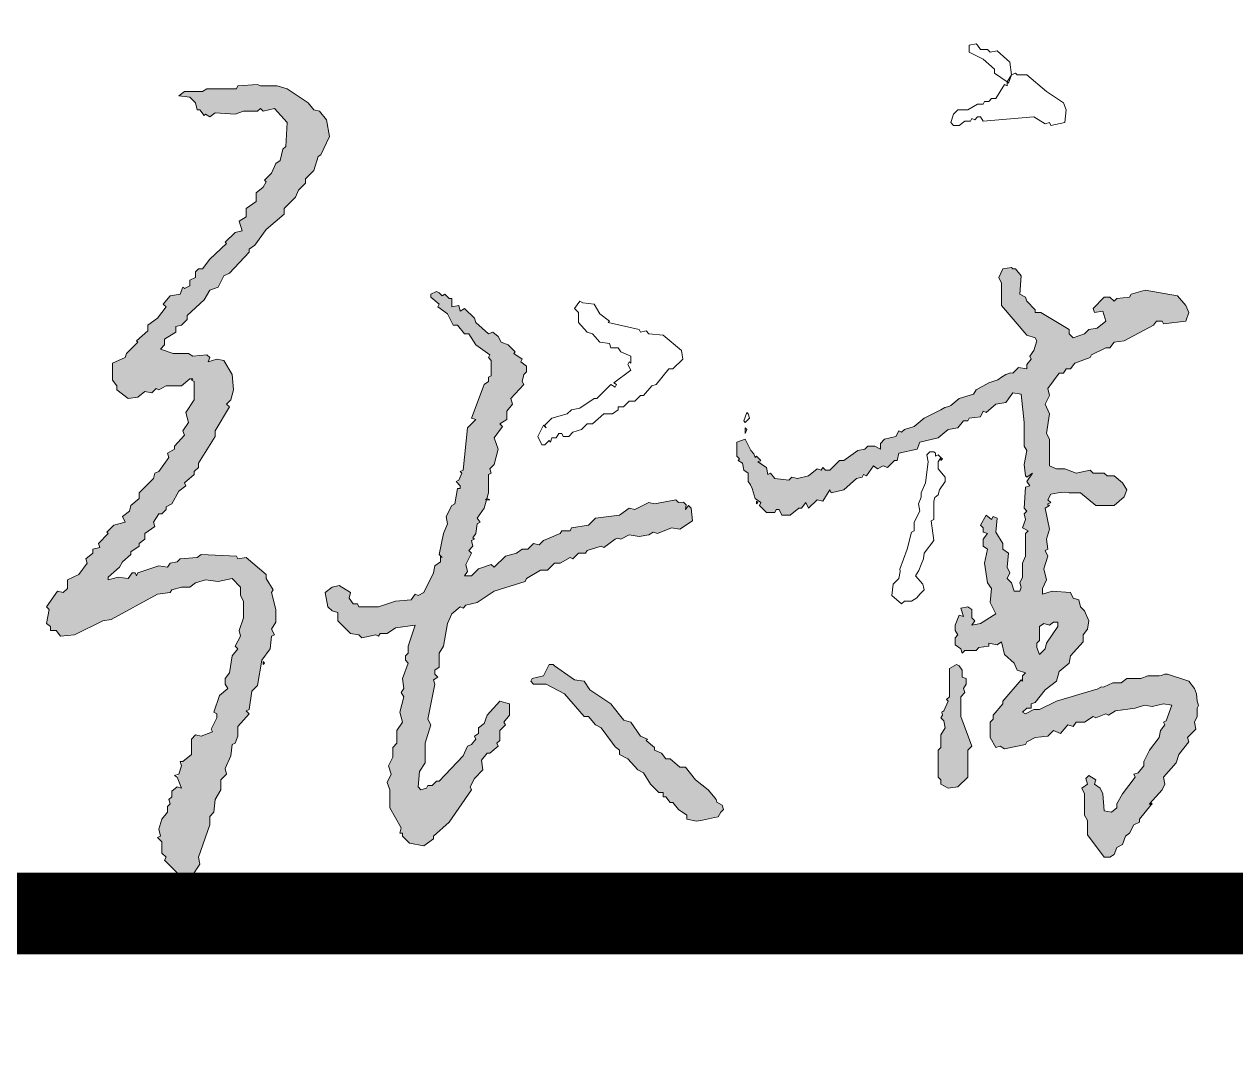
# Model space of a CAD drawing. Extents: x 27938 to 725830, y -209821 to 1628073.
# Drawn here: x 300717 to 301238, y 800714 to 801156 of the extents above; entities that cross this region are included whole.
import ezdxf
from ezdxf.xclip import XClip

# ---------------------------------------------------------------- set-up
doc = ezdxf.new("R2010")
doc.units = 0
doc.header["$LTSCALE"] = 1000
doc.header["$MEASUREMENT"] = 0
doc.header["$XCLIPFRAME"] = 0
doc.linetypes.add('DOTE', pattern=[2.42, 2, -0.2, 0.02, -0.2])
doc.layers.add('DOTE', color=19, linetype='DOTE', lineweight=9)
doc.layers.add('签名', color=7, linetype='Continuous', lineweight=18)
doc.layers.add('图框', color=140, linetype='Continuous')

# ---------------------------------------------------------------- blocks, each defined once
blk = doc.blocks.new('A$C74D73064')
at = {"layer": 'DOTE', "color": 5}
blk.add_line((54880.04, 93136.92), (54880.04, 8148.88), dxfattribs=at)
blk = doc.blocks.new('A$C4D993397')
at = {"layer": '签名'}
h = blk.add_hatch(color=2, dxfattribs=at)
h.dxf.hatch_style = 1
h.paths.add_polyline_path([(40560.49, -25662.57), (40565.93, -25661.96), (40566.54, -25660.75), (40570.77, -25659.54), (40574.4, -25659.54), (40576.82, -25657.73), (40581.05, -25656.52), (40586.5, -25657.12), (40592.54, -25655.91), (40596.17, -25659.54), (40596.17, -25663.17), (40597.38, -25665.59), (40597.38, -25672.85), (40595.57, -25678.29), (40596.17, -25680.71), (40593.75, -25684.95), (40594.96, -25686.15), (40592.54, -25689.18), (40591.33, -25696.44), (40589.52, -25698.86), (40589.52, -25701.27), (40590.73, -25703.09), (40587.1, -25706.11), (40584.68, -25713.37), (40585.89, -25713.98), (40585.89, -25715.79), (40583.47, -25720.63), (40584.08, -25721.84), (40579.24, -25723.65), (40576.82, -25723.05), (40575, -25724.86), (40575, -25731.51), (40570.43, -25735.33), (40570.77, -25736.35), (40569.06, -25741.48), (40570.77, -25746.03), (40568.96, -25745.43), (40566.54, -25747.24), (40566.54, -25749.66), (40565.33, -25750.87), (40565.93, -25752.68), (40564.72, -25753.89), (40564.72, -25756.31), (40562.3, -25759.34), (40561.09, -25763.57), (40561.7, -25766.59), (40560.49, -25767.2), (40562.3, -25769.01), (40562.3, -25773.85), (40564.12, -25775.67), (40563.51, -25776.87), (40571.38, -25784.74), (40575, -25784.13), (40578.63, -25778.69), (40578.03, -25775.67), (40582.87, -25761.75), (40582.87, -25758.13), (40584.68, -25756.31), (40585.29, -25750.87), (40587.71, -25746.63), (40587.71, -25742.4), (40590.12, -25739.98), (40589.52, -25737.56), (40591.94, -25732.12), (40592.54, -25727.28), (40593.75, -25726.68), (40594.96, -25723.65), (40594.96, -25719.42), (40599.8, -25713.98), (40598.59, -25712.77), (40599.8, -25712.16), (40601.01, -25704.3), (40603.43, -25701.88), (40605.24, -25690.99), (40608.87, -25686.15), (40609.48, -25680.71), (40610.69, -25680.11), (40609.48, -25677.69), (40611.29, -25674.66), (40611.29, -25669.22), (40609.48, -25661.96), (40610.08, -25660.75), (40607.06, -25655.91), (40607.06, -25654.1), (40598.59, -25646.84), (40594.96, -25647.45), (40594.36, -25646.24), (40579.24, -25645.63), (40577.42, -25646.84), (40570.17, -25647.45), (40568.96, -25648.66), (40565.93, -25649.26), (40564.72, -25651.08), (40561.09, -25650.47), (40552.02, -25653.5), (40551.42, -25654.71), (40550.81, -25653.5), (40549.6, -25653.5), (40547.79, -25655.91), (40543.55, -25655.31), (40539.32, -25656.52), (40539.32, -25655.31), (40544.16, -25651.08), (40545.37, -25648.66), (40549, -25645.63), (40549, -25644.42), (40552.63, -25642), (40552.63, -25640.79), (40555.05, -25638.98), (40555.05, -25636.56), (40559.28, -25633.54), (40558.67, -25631.72), (40561.09, -25628.09), (40562.3, -25628.09), (40564.12, -25626.28), (40564.12, -25625.07), (40566.54, -25623.86), (40569.56, -25618.42), (40572.59, -25616), (40571.98, -25614.79), (40576.21, -25611.16), (40576.21, -25609.95), (40578.03, -25608.14), (40578.03, -25606.32), (40585.29, -25594.83), (40585.29, -25592.41), (40591.33, -25582.13), (40590.12, -25580.92), (40591.94, -25579.11), (40593.15, -25574.87), (40592.54, -25568.22), (40588.91, -25562.17), (40585.89, -25561.57), (40582.26, -25562.78), (40582.87, -25560.96), (40581.66, -25559.75), (40575.61, -25560.36), (40573.79, -25559.15), (40567.14, -25559.15), (40561.7, -25557.33), (40563.51, -25555.52), (40563.51, -25553.1), (40568.35, -25550.07), (40568.35, -25547.66), (40570.77, -25547.05), (40573.19, -25544.63), (40573.19, -25542.82), (40580.45, -25536.16), (40582.87, -25531.93), (40586.5, -25530.72), (40588.91, -25525.88), (40591.33, -25524.67), (40599.8, -25515.6), (40599.8, -25514.39), (40602.22, -25512.58), (40607.06, -25505.92), (40614.92, -25499.27), (40614.92, -25496.85), (40619.76, -25492.01), (40620.97, -25488.99), (40623.99, -25485.97), (40623.99, -25484.15), (40627.62, -25480.52), (40629.44, -25474.47), (40630.65, -25473.87), (40634.27, -25466.01), (40633.07, -25458.75), (40630.04, -25455.12), (40627.62, -25454.52), (40625.2, -25451.49), (40616.13, -25445.44), (40611.9, -25444.23), (40604.64, -25444.23), (40603.43, -25443.63), (40594.96, -25444.23), (40594.36, -25445.44), (40581.66, -25445.44), (40579.84, -25446.65), (40571.98, -25446.65), (40569.56, -25448.47), (40574.4, -25449.07), (40576.82, -25451.49), (40577.42, -25454.52), (40578.63, -25454.52), (40580.45, -25456.94), (40581.05, -25456.33), (40582.87, -25457.54), (40585.29, -25455.73), (40593.75, -25456.33), (40597.38, -25455.12), (40603.43, -25455.12), (40604.64, -25453.91), (40605.85, -25455.12), (40610.69, -25453.91), (40616.13, -25459.96), (40615.53, -25470.24), (40614.32, -25471.45), (40613.11, -25476.29), (40611.29, -25477.5), (40609.48, -25481.73), (40606.45, -25484.76), (40607.06, -25485.36), (40605.85, -25487.78), (40602.83, -25490.2), (40602.83, -25493.83), (40598.59, -25496.85), (40598.59, -25500.48), (40595.57, -25502.3), (40596.78, -25506.53), (40593.75, -25507.13), (40589.52, -25511.37), (40590.12, -25511.97), (40582.87, -25518.63), (40579.84, -25522.86), (40578.03, -25522.86), (40576.82, -25524.07), (40576.82, -25526.49), (40574.4, -25527.7), (40574.4, -25530.12), (40570.92, -25531.86), (40570.17, -25533.75), (40565.93, -25534.35), (40562.91, -25537.98), (40564.12, -25539.19), (40560.49, -25544.03), (40556.26, -25547.05), (40556.26, -25549.47), (40551.42, -25553.7), (40552.02, -25554.31), (40547.18, -25559.15), (40546.58, -25560.96), (40541.14, -25563.38), (40541.14, -25570.64), (40542.95, -25573.06), (40542.95, -25574.87), (40547.79, -25578.5), (40552.02, -25577.9), (40555.05, -25575.48), (40558.07, -25576.08), (40559.88, -25574.27), (40561.09, -25574.87), (40564.12, -25573.06), (40570.77, -25573.06), (40574.4, -25570.03), (40575.61, -25570.03), (40575, -25570.64), (40576.21, -25571.24), (40576.21, -25579.11), (40572.59, -25584.55), (40573.79, -25588.78), (40571.38, -25592.41), (40571.98, -25594.23), (40567.75, -25599.06), (40567.75, -25600.27), (40564.72, -25602.09), (40565.33, -25603.9), (40561.09, -25609.95), (40559.28, -25610.55), (40558.67, -25612.97), (40552.63, -25619.02), (40552.63, -25621.44), (40549, -25624.47), (40548.39, -25626.88), (40545.37, -25629.3), (40546.58, -25631.72), (40541.74, -25632.93), (40538.72, -25635.96), (40539.32, -25636.56), (40535.09, -25640.79), (40535.69, -25642.61), (40532.67, -25643.21), (40532.67, -25645.03), (40529.64, -25647.45), (40530.25, -25649.26), (40526.62, -25654.1), (40521.78, -25656.52), (40521.78, -25660.15), (40519.97, -25661.96), (40517.55, -25661.36), (40512.71, -25668.01), (40513.92, -25669.22), (40512.71, -25675.27), (40514.52, -25676.48), (40514.52, -25678.29), (40516.94, -25678.29), (40518.76, -25680.71), (40524.81, -25680.11), (40536.9, -25674.06), (40540.53, -25673.45)])
h = blk.add_hatch(color=2, dxfattribs=at)
h.dxf.hatch_style = 1
h.paths.add_polyline_path([(40950.82, -25565.8), (40952.63, -25565.8), (40954.45, -25563.38), (40961.1, -25560.96), (40961.7, -25559.75), (40967.75, -25556.73), (40969.57, -25556.73), (40971.38, -25554.31), (40975.61, -25553.7), (40988.31, -25547.05), (40989.52, -25545.24), (40991.94, -25545.24), (40992.55, -25546.45), (41002.22, -25545.24), (41003.43, -25541.61), (41002.22, -25538.58), (40998.6, -25534.35), (40984.69, -25531.93), (40978.64, -25533.75), (40978.03, -25534.95), (40972.59, -25535.56), (40971.38, -25536.77), (40969.57, -25534.95), (40967.15, -25534.95), (40962.31, -25539.79), (40962.91, -25541.61), (40966.54, -25541), (40967.75, -25545.24), (40964.12, -25548.26), (40960.49, -25548.87), (40958.68, -25550.68), (40953.84, -25552.49), (40952.03, -25550.68), (40952.03, -25548.87), (40939.93, -25541.61), (40937.51, -25541.61), (40937.51, -25540.4), (40933.88, -25536.77), (40933.28, -25534.95), (40930.86, -25533.75), (40931.46, -25525.88), (40929.04, -25522.86), (40927.83, -25522.86), (40927.23, -25522.25), (40923.6, -25522.86), (40921.79, -25526.49), (40923, -25528.91), (40923, -25538.58), (40933.88, -25551.28), (40937.51, -25552.49), (40938.12, -25553.7), (40936.91, -25557.94), (40935.09, -25560.36), (40935.7, -25561.57), (40933.88, -25563.99), (40933.88, -25565.8), (40930.25, -25565.19), (40927.83, -25567.61), (40926.85, -25567.54), (40924.81, -25568.22), (40923, -25569.43), (40921.41, -25570.53), (40917.55, -25571.85), (40912.11, -25574.87), (40910.9, -25576.69), (40904.85, -25578.5), (40901.22, -25581.52), (40900.34, -25581.92), (40898.7, -25582.39), (40896.99, -25583.34), (40889.73, -25586.97), (40885.5, -25590.6), (40881.26, -25591.81), (40880.05, -25593.02), (40878.85, -25592.41), (40877.64, -25594.83), (40872.8, -25596.04), (40870.98, -25597.85), (40870.98, -25600.27), (40868.56, -25599.06), (40865.54, -25599.06), (40864.33, -25600.27), (40861.31, -25600.88), (40855.26, -25605.11), (40853.44, -25605.11), (40849.21, -25609.35), (40847.4, -25609.35), (40846.19, -25608.14), (40845.58, -25609.35), (40843.77, -25608.74), (40840.14, -25611.76), (40835.3, -25612.97), (40832.88, -25612.37), (40831.67, -25613.58), (40825.62, -25612.97), (40823.81, -25610.55), (40822.6, -25611.16), (40821.99, -25608.14), (40819.8, -25606.2), (40819.57, -25605.11), (40817.76, -25603.3), (40817.16, -25603.9), (40816.64, -25602.35), (40815.34, -25600.88), (40812.92, -25596.04), (40809.29, -25597.25), (40809.29, -25603.3), (40810.5, -25604.51), (40809.9, -25605.11), (40811.71, -25606.32), (40812.32, -25609.35), (40814.13, -25610.55), (40814.13, -25614.18), (40815.22, -25615.8), (40815.95, -25617.21), (40817.16, -25621.44), (40819.57, -25623.26), (40818.97, -25624.47), (40821.99, -25627.49), (40825.62, -25627.49), (40826.23, -25626.28), (40827.44, -25626.28), (40828.65, -25628.7), (40832.28, -25628.7), (40835.9, -25625.67), (40837.11, -25625.67), (40838.93, -25623.26), (40840.14, -25625.67), (40843.77, -25622.05), (40846.19, -25622.65), (40849.21, -25617.81), (40849.81, -25619.02), (40855.26, -25617.81), (40860.7, -25612.97), (40863.12, -25612.37), (40863.73, -25611.16), (40864.93, -25611.76), (40867.96, -25607.53), (40869.77, -25608.74), (40872.19, -25607.53), (40874.01, -25608.14), (40877.03, -25605.11), (40878.24, -25605.11), (40878.85, -25602.09), (40886.71, -25600.27), (40887.92, -25597.25), (40895.78, -25595.43), (40900.01, -25591.81), (40904.25, -25591.2), (40906.67, -25588.18), (40908.48, -25588.18), (40909.09, -25586.97), (40913.92, -25586.36), (40915.13, -25583.94), (40916.34, -25584.55), (40920.58, -25580.92), (40924.81, -25580.31), (40927.83, -25576.08), (40931.46, -25576.69), (40932.67, -25588.78), (40932.67, -25599.06), (40933.88, -25600.88), (40932.67, -25606.93), (40933.28, -25611.76), (40933.88, -25612.37), (40936.3, -25610.55), (40933.88, -25614.18), (40935.09, -25616), (40933.28, -25616.6), (40932.67, -25625.67), (40933.88, -25626.88), (40932.67, -25628.09), (40933.28, -25630.51), (40932.07, -25634.14), (40934.49, -25635.35), (40933.28, -25636.56), (40933.28, -25646.24), (40932.07, -25649.26), (40932.07, -25655.31), (40930.86, -25657.73), (40931.46, -25659.54), (40930.86, -25661.36), (40928.44, -25661.36), (40927.23, -25657.73), (40925.41, -25655.91), (40926.62, -25653.5), (40925.41, -25651.08), (40926.02, -25645.03), (40923.6, -25643.21), (40923.6, -25640.79), (40920.58, -25635.96), (40921.18, -25629.91), (40919.37, -25629.3), (40918.76, -25630.51), (40916.34, -25628.7), (40913.92, -25632.93), (40915.13, -25634.14), (40915.13, -25635.96), (40916.95, -25636.56), (40915.13, -25638.98), (40915.13, -25642), (40916.95, -25643.21), (40915.74, -25649.26), (40916.95, -25657.73), (40918.76, -25660.15), (40918.16, -25666.2), (40920.58, -25671.03), (40913.92, -25675.27), (40910.29, -25675.87), (40911.5, -25674.06), (40910.29, -25672.85), (40910.29, -25669.22), (40908.48, -25668.01), (40905.46, -25668.62), (40906.67, -25672.24), (40904.85, -25671.64), (40903.04, -25675.87), (40903.04, -25678.29), (40904.25, -25680.11), (40903.04, -25681.32), (40903.04, -25684.34), (40905.46, -25686.15), (40906.06, -25687.97), (40907.27, -25686.76), (40912.11, -25686.76), (40913.32, -25685.55), (40917.55, -25684.95), (40917.55, -25683.74), (40921.18, -25684.34), (40923, -25683.13), (40924.21, -25688.57), (40928.44, -25692.2), (40929.65, -25695.23), (40933.28, -25696.44), (40932.07, -25697.65), (40931.94, -25698.3), (40931.4, -25699.53), (40931.46, -25699.46), (40932.07, -25700.07), (40931.4, -25699.53), (40923.6, -25708.53), (40923.6, -25709.74), (40919.37, -25714.58), (40919.37, -25716.39), (40918.16, -25717.6), (40918.16, -25724.26), (40920.58, -25728.49), (40922.39, -25727.89), (40924.21, -25729.1), (40933.28, -25727.28), (40933.88, -25726.07), (40937.51, -25724.26), (40942.95, -25723.65), (40945.37, -25721.23), (40948.4, -25722.44), (40951.42, -25718.81), (40953.84, -25719.42), (40955.05, -25717.6), (40958.68, -25717.6), (40962.31, -25715.19), (40963.52, -25715.79), (40967.75, -25713.98), (40968.96, -25714.58), (40971.98, -25712.77), (40979.85, -25711.64), (40979.85, -25711.56), (40979.92, -25711.63), (40980.45, -25711.56), (40984.45, -25710.29), (40987.71, -25710.95), (40992.55, -25709.74), (40996.18, -25710.35), (40993.76, -25717), (40992.55, -25717.6), (40993.15, -25718.81), (40991.34, -25721.23), (40990.73, -25724.26), (40986.5, -25729.7), (40984.08, -25734.54), (40984.08, -25736.35), (40981.66, -25739.38), (40979.85, -25739.98), (40980.45, -25741.19), (40975.01, -25748.45), (40972.59, -25752.68), (40972.59, -25754.5), (40970.17, -25756.31), (40967.15, -25755.71), (40966.54, -25748.45), (40965.33, -25746.03), (40962.91, -25744.22), (40963.52, -25742.4), (40960.49, -25740.59), (40959.28, -25741.8), (40959.89, -25744.22), (40957.47, -25746.03), (40958.68, -25748.45), (40958.68, -25757.52), (40959.89, -25759.94), (40959.89, -25765.99), (40967.15, -25775.67), (40969.57, -25775.67), (40971.38, -25774.46), (40972.59, -25771.43), (40975.01, -25770.22), (40976.22, -25766.59), (40978.03, -25765.38), (40979.85, -25761.75), (40982.27, -25760.55), (40982.27, -25759.34), (40987.1, -25753.29), (40986.5, -25752.68), (40991.94, -25746.63), (40993.15, -25744.22), (40992.55, -25741.19), (40997.99, -25735.14), (40999.2, -25731.51), (41003.43, -25726.07), (41002.83, -25724.26), (41006.46, -25720.63), (41005.85, -25717.6), (41007.06, -25715.19), (41007.06, -25711.56), (41007.66, -25710.4), (41007.25, -25709.47), (41007.06, -25708.53), (41006.68, -25705.45), (41005.85, -25703.09), (41003.43, -25700.07), (40994.36, -25697.04), (40993.15, -25697.04), (40991.52, -25697.63), (40990.73, -25697.65), (40985.89, -25697.65), (40982.87, -25698.86), (40976.82, -25698.86), (40974.4, -25700.67), (40970.77, -25700.67), (40967.15, -25702.48), (40966.71, -25702.6), (40965.94, -25702.48), (40964.06, -25703.46), (40962.91, -25703.69), (40946.58, -25708.53), (40939.33, -25712.16), (40936.91, -25712.16), (40933.28, -25713.98), (40932.07, -25713.37), (40933.88, -25711.56), (40935.7, -25711.56), (40935.7, -25709.74), (40937.51, -25709.14), (40941.74, -25703.69), (40946.58, -25700.07), (40947.79, -25695.83), (40952.03, -25692.2), (40952.63, -25689.18), (40958.07, -25683.13), (40958.07, -25680.11), (40959.89, -25677.69), (40960.49, -25674.06), (40958.68, -25669.83), (40956.86, -25668.01), (40956.26, -25664.99), (40953.84, -25664.38), (40952.63, -25661.96), (40944.77, -25661.36), (40940.53, -25662.57), (40940.53, -25660.15), (40942.35, -25656.52), (40941.14, -25651.68), (40942.95, -25646.24), (40941.74, -25643.82), (40942.95, -25643.21), (40942.35, -25638.98), (40943.56, -25634.75), (40941.74, -25625.67), (40943.56, -25624.47), (40944.16, -25623.26), (40942.95, -25622.05), (40944.16, -25619.63), (40947.33, -25619.05), (40950.26, -25618.82), (40952.03, -25619.02), (40956.86, -25619.02), (40963.52, -25624.47), (40971.38, -25624.47), (40975.61, -25620.84), (40976.82, -25617.81), (40975.01, -25614.79), (40971.38, -25611.76), (40968.36, -25611.76), (40967.15, -25610.55), (40962.31, -25610.55), (40961.1, -25609.35), (40955.05, -25610.55), (40950.21, -25608.74), (40946.58, -25608.74), (40943.56, -25607.53), (40943.56, -25596.04), (40942.35, -25593.62), (40943.56, -25585.15), (40941.74, -25580.92), (40943.56, -25577.29), (40942.95, -25574.27), (40947.79, -25567.61), (40949.61, -25567.61)])
h.paths.add_polyline_path([(40947.19, -25674.66), (40947.19, -25676.48), (40942.35, -25683.74), (40941.74, -25686.15), (40939.33, -25688.57), (40938.12, -25685.55), (40938.12, -25683.74), (40939.33, -25682.53), (40939.33, -25676.48), (40941.14, -25675.27), (40943.56, -25675.87), (40945.37, -25674.66)], flags=16)
h = blk.add_hatch(color=2, dxfattribs=at)
h.dxf.hatch_style = 1
h.paths.add_polyline_path([(40674.8, -25661.96), (40672.38, -25663.17), (40671.17, -25662.57), (40669.35, -25664.99), (40662.7, -25665.59), (40655.44, -25668.01), (40646.98, -25668.01), (40646.37, -25666.8), (40644.56, -25666.8), (40642.74, -25664.38), (40643.35, -25661.96), (40638.51, -25658.94), (40635.48, -25659.54), (40632.46, -25661.96), (40633.67, -25668.01), (40635.48, -25669.83), (40637.9, -25670.43), (40637.9, -25674.06), (40643.35, -25679.5), (40646.98, -25680.11), (40648.19, -25681.32), (40654.23, -25680.11), (40655.44, -25680.71), (40656.05, -25679.5), (40659.07, -25679.5), (40662.7, -25677.08), (40671.17, -25675.87), (40668.14, -25684.95), (40668.14, -25687.97), (40666.93, -25689.18), (40666.93, -25690.99), (40668.14, -25692.2), (40665.72, -25698.86), (40666.33, -25703.09), (40665.12, -25704.9), (40666.33, -25706.72), (40664.51, -25713.37), (40665.72, -25717.6), (40663.31, -25721.23), (40663.31, -25726.68), (40661.49, -25728.49), (40661.49, -25732.72), (40659.68, -25736.35), (40660.89, -25739.98), (40659.07, -25743.61), (40660.28, -25746.63), (40660.28, -25754.5), (40665.12, -25762.96), (40664.51, -25765.38), (40665.72, -25765.38), (40665.72, -25766.59), (40668.75, -25769.62), (40674.8, -25770.83), (40679.03, -25767.8), (40679.03, -25766.59), (40685.68, -25760.55), (40695.36, -25746.63), (40694.75, -25745.43), (40696.57, -25741.8), (40700.2, -25738.17), (40699.59, -25733.93), (40702.01, -25730.91), (40703.22, -25730.91), (40706.85, -25727.89), (40706.25, -25726.68), (40707.46, -25725.47), (40707.46, -25721.23), (40709.87, -25718.81), (40709.27, -25717.6), (40711.69, -25714.58), (40711.69, -25709.74), (40707.46, -25708.53), (40702.01, -25714.58), (40700.8, -25718.21), (40698.38, -25720.02), (40698.38, -25722.44), (40696.57, -25723.65), (40697.17, -25724.86), (40695.36, -25727.28), (40693.55, -25727.89), (40691.73, -25732.12), (40681.45, -25743.01), (40680.24, -25743.01), (40678.43, -25744.82), (40676.61, -25744.82), (40676.01, -25746.03), (40673.59, -25746.63), (40672.38, -25745.43), (40672.98, -25738.77), (40675.4, -25735.14), (40675.4, -25726.68), (40677.82, -25718.81), (40676.61, -25716.39), (40679.63, -25701.27), (40679.03, -25699.46), (40680.84, -25698.25), (40679.63, -25697.04), (40679.63, -25695.23), (40681.45, -25694.02), (40681.45, -25687.97), (40683.26, -25684.95), (40685.08, -25675.27), (40686.89, -25671.03), (40690.52, -25668.01), (40691.73, -25668.62), (40692.94, -25667.41), (40697.78, -25666.2), (40705.04, -25661.36), (40718.34, -25657.12), (40718.95, -25655.91), (40724.99, -25652.29), (40728.02, -25652.29), (40731.04, -25649.26), (40733.46, -25649.26), (40737.7, -25646.84), (40738.91, -25647.45), (40741.32, -25645.03), (40744.35, -25645.03), (40744.95, -25643.82), (40751, -25642), (40752.21, -25642.61), (40757.7, -25638.5), (40759.47, -25638.98), (40763.1, -25637.17), (40767.33, -25637.77), (40771.56, -25637.17), (40773.38, -25635.96), (40775.19, -25636.56), (40781.24, -25634.14), (40784.87, -25634.75), (40790.31, -25631.12), (40789.71, -25625.67), (40788.5, -25624.47), (40787.29, -25626.28), (40787.58, -25624.26), (40786.37, -25623.05), (40784.27, -25623.26), (40783.06, -25622.05), (40773.98, -25623.86), (40771.56, -25623.26), (40765.52, -25626.28), (40763.1, -25625.67), (40758.86, -25628.7), (40748.58, -25629.91), (40745.56, -25632.93), (40738.3, -25634.14), (40737.7, -25635.35), (40734.07, -25635.35), (40733.46, -25636.56), (40726.2, -25639.59), (40724.39, -25641.4), (40721.97, -25640.79), (40719.55, -25643.21), (40717.13, -25643.21), (40714.71, -25645.03), (40709.87, -25646.24), (40705.04, -25651.08), (40703.83, -25649.87), (40698.38, -25651.68), (40695.36, -25654.71), (40692.34, -25654.71), (40693.55, -25652.89), (40692.94, -25649.87), (40695.36, -25645.03), (40694.15, -25643.82), (40695.96, -25642), (40695.36, -25639.59), (40696.57, -25638.98), (40695.96, -25638.38), (40697.17, -25636.56), (40697.78, -25632.33), (40698.99, -25631.72), (40697.78, -25629.91), (40700.8, -25625.67), (40701.79, -25622.05), (40701.41, -25622.05), (40701.94, -25621.52), (40702.62, -25619.02), (40702.62, -25611.16), (40703.83, -25610.55), (40703.22, -25608.74), (40705.04, -25606.93), (40706.85, -25600.27), (40705.04, -25595.43), (40708.67, -25590.6), (40707.46, -25589.39), (40710.48, -25587.57), (40710.48, -25583.94), (40712.9, -25580.92), (40712.29, -25578.5), (40717.74, -25572.45), (40717.13, -25571.24), (40717.74, -25568.22), (40718.95, -25567.01), (40718.95, -25564.59), (40716.53, -25562.78), (40717.13, -25561.57), (40713.5, -25559.15), (40714.11, -25558.54), (40711.08, -25555.52), (40708.06, -25554.31), (40706.85, -25551.89), (40704.43, -25550.07), (40702.62, -25550.68), (40697.17, -25545.84), (40696.57, -25544.03), (40692.34, -25539.79), (40690.52, -25541), (40689.92, -25538.58), (40686.89, -25539.19), (40686.89, -25535.56), (40685.68, -25535.56), (40683.87, -25533.75), (40682.66, -25534.35), (40681.45, -25533.14), (40680.24, -25532.54), (40677.82, -25533.75), (40677.82, -25534.95), (40681.45, -25537.98), (40680.84, -25539.19), (40685.08, -25542.21), (40687.5, -25547.05), (40689.31, -25547.05), (40692.34, -25550.68), (40694.15, -25550.68), (40697.17, -25555.52), (40703.22, -25559.75), (40702.62, -25560.96), (40703.83, -25562.17), (40703.83, -25568.82), (40702.62, -25569.43), (40702.62, -25571.24), (40700.8, -25572.45), (40695.36, -25586.97), (40697.17, -25587.57), (40693.55, -25591.2), (40691.73, -25609.35), (40690.52, -25609.95), (40691.13, -25610.55), (40689.4, -25614.87), (40690.52, -25616), (40690.52, -25617.21), (40689.31, -25617.21), (40688.1, -25623.86), (40686.89, -25624.47), (40684.47, -25629.3), (40685.08, -25632.33), (40683.26, -25636.56), (40681.45, -25645.63), (40682.05, -25646.24), (40682.05, -25648.66), (40679.63, -25650.47), (40679.03, -25653.5)])
h = blk.add_hatch(color=2, dxfattribs=at)
h.dxf.hatch_style = 1
h.paths.add_polyline_path([(40769.15, -25739.38), (40772.17, -25744.22), (40775.8, -25747.84), (40777.61, -25747.84), (40777.61, -25749.66), (40778.82, -25749.66), (40780.64, -25752.08), (40781.85, -25752.08), (40784.27, -25755.1), (40787.89, -25757.52), (40787.89, -25759.34), (40792.03, -25760.23), (40794.58, -25759.77), (40799.73, -25758.55), (40801.31, -25758.24), (40802.41, -25756.31), (40803.62, -25755.1), (40803.01, -25753.29), (40800.75, -25752.02), (40800.37, -25750.84), (40799.29, -25749.37), (40796.97, -25746.63), (40791.52, -25742.4), (40787.29, -25736.96), (40784.87, -25736.96), (40780.64, -25733.33), (40778.82, -25733.33), (40777.01, -25730.91), (40773.98, -25729.7), (40773.98, -25728.49), (40770.35, -25725.47), (40770.96, -25724.86), (40767.94, -25723.65), (40763.7, -25717.6), (40760.82, -25716.78), (40759.47, -25715.19), (40756.7, -25711.78), (40755.23, -25709.74), (40746.16, -25703.69), (40743.74, -25700.07), (40739.51, -25699.46), (40730.2, -25692.81), (40728.62, -25692.81), (40726.2, -25697.65), (40721.37, -25698.86), (40720.76, -25700.07), (40721.97, -25701.27), (40727.41, -25701.27), (40735.28, -25705.51), (40743.74, -25715.19), (40745.56, -25715.19), (40748.58, -25718.81), (40751, -25720.02), (40755.84, -25726.68), (40757.1, -25728.22), (40758.86, -25729.7), (40758.86, -25731.51), (40762.49, -25733.33), (40766.73, -25738.17)])
h = blk.add_hatch(color=2, dxfattribs=at)
h.dxf.hatch_style = 1
h.paths.add_polyline_path([(40896.99, -25728.49), (40895.78, -25729.7), (40895.78, -25741.19), (40896.99, -25742.4), (40896.99, -25744.22), (40900.01, -25746.03), (40904.25, -25745.43), (40908.48, -25741.19), (40908.48, -25729.7), (40910.29, -25727.89), (40905.46, -25715.19), (40905.46, -25706.72), (40907.27, -25704.9), (40906.67, -25703.09), (40907.88, -25701.27), (40907.88, -25698.86), (40906.06, -25698.25), (40906.06, -25695.23), (40904.85, -25693.41), (40903.64, -25692.81), (40900.62, -25694.62), (40900.62, -25706.72), (40899.41, -25707.93), (40900.01, -25708.53), (40897.53, -25714.33), (40897.59, -25714.58), (40896.99, -25715.79), (40898.2, -25717), (40898.8, -25720.02), (40896.99, -25723.05)])
at = {"layer": '图框', "const_width": 35}
blk.add_lwpolyline([(38052.47, -25799.83), (41552.47, -25799.83)], dxfattribs=at)
at = {"layer": '签名', "color": 2, "elevation": 4852497.23}
for points in [[(40912.71, -25426.7), (40912.11, -25426.09), (40909.09, -25426.7), (40909.09, -25429.72), (40915.13, -25432.74), (40919.97, -25436.98), (40919.97, -25438.79), (40925.41, -25442.42), (40927.23, -25439.4), (40926.62, -25433.95), (40921.18, -25429.11), (40918.16, -25429.72), (40916.95, -25428.51), (40913.92, -25428.51), (40912.71, -25426.7)], [(40929.65, -25439.4), (40929.04, -25438.79), (40927.23, -25439.4), (40926.02, -25443.03), (40925.41, -25442.42), (40925.41, -25444.23), (40924.21, -25443.63), (40920.58, -25449.68), (40918.76, -25449.68), (40917.55, -25450.89), (40915.74, -25450.89), (40915.13, -25452.1), (40912.71, -25452.1), (40908.48, -25454.52), (40904.25, -25454.52), (40902.43, -25456.33), (40901.22, -25459.96), (40902.43, -25461.17), (40904.85, -25461.17), (40907.27, -25459.35), (40909.69, -25459.35), (40910.29, -25458.15), (40911.5, -25458.75), (40912.71, -25457.54), (40913.92, -25457.54), (40915.13, -25459.35), (40936.91, -25457.54), (40941.74, -25460.56), (40943.56, -25459.96), (40944.16, -25461.17), (40950.21, -25459.96), (40950.82, -25454.52), (40949.61, -25451.49), (40942.35, -25446.65), (40933.88, -25439.4), (40929.65, -25439.4)], [(40604.64, -25444.23), (40603.43, -25443.63), (40594.96, -25444.23), (40594.36, -25445.44), (40581.66, -25445.44), (40579.84, -25446.65), (40571.98, -25446.65), (40569.56, -25448.47), (40574.4, -25449.07), (40576.82, -25451.49), (40577.42, -25454.52), (40578.63, -25454.52), (40580.45, -25456.94), (40581.05, -25456.33), (40582.87, -25457.54), (40585.29, -25455.73), (40593.75, -25456.33), (40597.38, -25455.12), (40603.43, -25455.12), (40604.64, -25453.91), (40605.85, -25455.12), (40610.69, -25453.91), (40616.13, -25459.96), (40615.53, -25470.24), (40614.32, -25471.45), (40613.11, -25476.29), (40611.29, -25477.5), (40609.48, -25481.73), (40606.45, -25484.76), (40607.06, -25485.36), (40605.85, -25487.78), (40602.83, -25490.2), (40602.83, -25493.83), (40598.59, -25496.85), (40598.59, -25500.48), (40595.57, -25502.3), (40596.78, -25506.53), (40593.75, -25507.13), (40589.52, -25511.37), (40590.12, -25511.97), (40582.87, -25518.63), (40579.84, -25522.86), (40578.03, -25522.86), (40576.82, -25524.07), (40576.82, -25526.49), (40574.4, -25527.7), (40574.4, -25530.12), (40571.98, -25531.33), (40571.38, -25530.72), (40570.17, -25533.75), (40565.93, -25534.35), (40562.91, -25537.98), (40564.12, -25539.19), (40560.49, -25544.03), (40556.26, -25547.05), (40556.26, -25549.47), (40551.42, -25553.7), (40552.02, -25554.31), (40547.18, -25559.15), (40546.58, -25560.96), (40541.14, -25563.38), (40541.14, -25570.64), (40542.95, -25573.06), (40542.95, -25574.87), (40547.79, -25578.5), (40552.02, -25577.9), (40555.05, -25575.48), (40558.07, -25576.08), (40559.88, -25574.27), (40561.09, -25574.87), (40564.12, -25573.06), (40570.77, -25573.06), (40574.4, -25570.03), (40575.61, -25570.03), (40575, -25570.64), (40576.21, -25571.24), (40576.21, -25579.11), (40572.59, -25584.55), (40573.79, -25588.78), (40571.38, -25592.41), (40571.98, -25594.23), (40567.75, -25599.06), (40567.75, -25600.27), (40564.72, -25602.09), (40565.33, -25603.9), (40561.09, -25609.95), (40559.28, -25610.55), (40558.67, -25612.97), (40552.63, -25619.02), (40552.63, -25621.44), (40549, -25624.47), (40548.39, -25626.88), (40545.37, -25629.3), (40546.58, -25631.72), (40541.74, -25632.93), (40538.72, -25635.96), (40539.32, -25636.56), (40535.09, -25640.79), (40535.69, -25642.61), (40532.67, -25643.21), (40532.67, -25645.03), (40529.64, -25647.45), (40530.25, -25649.26), (40526.62, -25654.1), (40521.78, -25656.52), (40521.78, -25660.15), (40519.97, -25661.96), (40517.55, -25661.36), (40512.71, -25668.01), (40513.92, -25669.22), (40512.71, -25675.27), (40514.52, -25676.48), (40514.52, -25678.29), (40516.94, -25678.29), (40518.76, -25680.71), (40524.81, -25680.11), (40536.9, -25674.06), (40540.53, -25673.45), (40560.49, -25662.57), (40565.93, -25661.96), (40566.54, -25660.75), (40570.77, -25659.54), (40574.4, -25659.54), (40576.82, -25657.73), (40581.05, -25656.52), (40586.5, -25657.12), (40592.54, -25655.91), (40596.17, -25659.54), (40596.17, -25663.17), (40597.38, -25665.59), (40597.38, -25672.85), (40595.57, -25678.29), (40596.17, -25680.71), (40593.75, -25684.95), (40594.96, -25686.15), (40592.54, -25689.18), (40591.33, -25696.44), (40589.52, -25698.86), (40589.52, -25701.27), (40590.73, -25703.09), (40587.1, -25706.11), (40584.68, -25713.37), (40585.89, -25713.98), (40585.89, -25715.79), (40583.47, -25720.63), (40584.08, -25721.84), (40579.24, -25723.65), (40576.82, -25723.05), (40575, -25724.86), (40575, -25731.51), (40571.38, -25734.54), (40570.17, -25734.54), (40570.77, -25736.35), (40569.56, -25739.98), (40567.75, -25740.59), (40568.96, -25741.19), (40570.77, -25746.03), (40568.96, -25745.43), (40566.54, -25747.24), (40566.54, -25749.66), (40565.33, -25750.87), (40565.93, -25752.68), (40564.72, -25753.89), (40564.72, -25756.31), (40562.3, -25759.34), (40561.09, -25763.57), (40561.7, -25766.59), (40560.49, -25767.2), (40562.3, -25769.01), (40562.3, -25773.85), (40564.12, -25775.67), (40563.51, -25776.87), (40571.38, -25784.74), (40575, -25784.13), (40578.63, -25778.69), (40578.03, -25775.67), (40582.87, -25761.75), (40582.87, -25758.13), (40584.68, -25756.31), (40585.29, -25750.87), (40587.71, -25746.63), (40587.71, -25742.4), (40590.12, -25739.98), (40589.52, -25737.56), (40591.94, -25732.12), (40592.54, -25727.28), (40593.75, -25726.68), (40594.96, -25723.65), (40594.96, -25719.42), (40599.8, -25713.98), (40598.59, -25712.77), (40599.8, -25712.16), (40601.01, -25704.3), (40603.43, -25701.88), (40605.24, -25690.99), (40608.87, -25686.15), (40609.48, -25680.71), (40610.69, -25680.11), (40609.48, -25677.69), (40611.29, -25674.66), (40611.29, -25669.22), (40609.48, -25661.96), (40610.08, -25660.75), (40607.06, -25655.91), (40607.06, -25654.1), (40598.59, -25646.84), (40594.96, -25647.45), (40594.36, -25646.24), (40579.24, -25645.63), (40577.42, -25646.84), (40570.17, -25647.45), (40568.96, -25648.66), (40565.93, -25649.26), (40564.72, -25651.08), (40561.09, -25650.47), (40552.02, -25653.5), (40551.42, -25654.71), (40550.81, -25653.5), (40549.6, -25653.5), (40547.79, -25655.91), (40543.55, -25655.31), (40539.32, -25656.52), (40539.32, -25655.31), (40544.16, -25651.08), (40545.37, -25648.66), (40549, -25645.63), (40549, -25644.42), (40552.63, -25642), (40552.63, -25640.79), (40555.05, -25638.98), (40555.05, -25636.56), (40559.28, -25633.54), (40558.67, -25631.72), (40561.09, -25628.09), (40562.3, -25628.09), (40564.12, -25626.28), (40564.12, -25625.07), (40566.54, -25623.86), (40569.56, -25618.42), (40572.59, -25616), (40571.98, -25614.79), (40576.21, -25611.16), (40576.21, -25609.95), (40578.03, -25608.14), (40578.03, -25606.32), (40585.29, -25594.83), (40585.29, -25592.41), (40591.33, -25582.13), (40590.12, -25580.92), (40591.94, -25579.11), (40593.15, -25574.87), (40592.54, -25568.22), (40588.91, -25562.17), (40585.89, -25561.57), (40582.26, -25562.78), (40582.87, -25560.96), (40581.66, -25559.75), (40575.61, -25560.36), (40573.79, -25559.15), (40567.14, -25559.15), (40561.7, -25557.33), (40563.51, -25555.52), (40563.51, -25553.1), (40568.35, -25550.07), (40568.35, -25547.66), (40570.77, -25547.05), (40573.19, -25544.63), (40573.19, -25542.82), (40580.45, -25536.16), (40582.87, -25531.93), (40586.5, -25530.72), (40588.91, -25525.88), (40591.33, -25524.67), (40599.8, -25515.6), (40599.8, -25514.39), (40602.22, -25512.58), (40607.06, -25505.92), (40614.92, -25499.27), (40614.92, -25496.85), (40619.76, -25492.01), (40620.97, -25488.99), (40623.99, -25485.97), (40623.99, -25484.15), (40627.62, -25480.52), (40629.44, -25474.47), (40630.65, -25473.87), (40634.27, -25466.01), (40633.07, -25458.75), (40630.04, -25455.12), (40627.62, -25454.52), (40625.2, -25451.49), (40616.13, -25445.44), (40611.9, -25444.23), (40604.64, -25444.23)], [(40927.83, -25522.86), (40927.23, -25522.25), (40923.6, -25522.86), (40921.79, -25526.49), (40923, -25528.91), (40923, -25538.58), (40933.88, -25551.28), (40937.51, -25552.49), (40938.12, -25553.7), (40936.91, -25557.94), (40935.09, -25560.36), (40935.7, -25561.57), (40933.88, -25563.99), (40933.88, -25565.8), (40930.25, -25565.19), (40927.83, -25567.61), (40926.85, -25567.54), (40924.81, -25568.22), (40923, -25569.43), (40921.41, -25570.53), (40917.55, -25571.85), (40912.11, -25574.87), (40910.9, -25576.69), (40904.85, -25578.5), (40901.22, -25581.52), (40900.34, -25581.92), (40898.7, -25582.39), (40896.99, -25583.34), (40889.73, -25586.97), (40885.5, -25590.6), (40881.26, -25591.81), (40880.05, -25593.02), (40878.85, -25592.41), (40877.64, -25594.83), (40872.8, -25596.04), (40870.98, -25597.85), (40870.98, -25600.27), (40868.56, -25599.06), (40865.54, -25599.06), (40864.33, -25600.27), (40861.31, -25600.88), (40855.26, -25605.11), (40853.44, -25605.11), (40849.21, -25609.35), (40847.4, -25609.35), (40846.19, -25608.14), (40845.58, -25609.35), (40843.77, -25608.74), (40840.14, -25611.76), (40835.3, -25612.97), (40832.88, -25612.37), (40831.67, -25613.58), (40825.62, -25612.97), (40823.81, -25610.55), (40822.6, -25611.16), (40821.99, -25608.14), (40818.37, -25605.72), (40819.57, -25605.11), (40817.76, -25603.3), (40817.16, -25603.9), (40816.64, -25602.35), (40815.34, -25600.88), (40812.92, -25596.04), (40809.29, -25597.25), (40809.29, -25603.3), (40810.5, -25604.51), (40809.9, -25605.11), (40811.71, -25606.32), (40812.32, -25609.35), (40814.13, -25610.55), (40814.13, -25614.18), (40815.1, -25615.58), (40815.95, -25617.21), (40817.16, -25621.44), (40819.57, -25623.26), (40818.97, -25624.47), (40821.99, -25627.49), (40825.62, -25627.49), (40826.23, -25626.28), (40827.44, -25626.28), (40828.65, -25628.7), (40832.28, -25628.7), (40835.9, -25625.67), (40837.11, -25625.67), (40838.93, -25623.26), (40840.14, -25625.67), (40843.77, -25622.05), (40846.19, -25622.65), (40849.21, -25617.81), (40849.81, -25619.02), (40855.26, -25617.81), (40860.7, -25612.97), (40863.12, -25612.37), (40863.73, -25611.16), (40864.93, -25611.76), (40867.96, -25607.53), (40869.77, -25608.74), (40872.19, -25607.53), (40874.01, -25608.14), (40877.03, -25605.11), (40878.24, -25605.11), (40878.85, -25602.09), (40886.71, -25600.27), (40887.92, -25597.25), (40895.78, -25595.43), (40900.01, -25591.81), (40904.25, -25591.2), (40906.67, -25588.18), (40908.48, -25588.18), (40909.09, -25586.97), (40913.92, -25586.36), (40915.13, -25583.94), (40916.34, -25584.55), (40920.58, -25580.92), (40924.81, -25580.31), (40927.83, -25576.08), (40931.46, -25576.69), (40932.67, -25588.78), (40932.67, -25599.06), (40933.88, -25600.88), (40932.67, -25606.93), (40933.28, -25611.76), (40933.88, -25612.37), (40936.3, -25610.55), (40933.88, -25614.18), (40935.09, -25616), (40933.28, -25616.6), (40932.67, -25625.67), (40933.88, -25626.88), (40932.67, -25628.09), (40933.28, -25630.51), (40932.07, -25634.14), (40934.49, -25635.35), (40933.28, -25636.56), (40933.28, -25646.24), (40932.07, -25649.26), (40932.07, -25655.31), (40930.86, -25657.73), (40931.46, -25659.54), (40930.86, -25661.36), (40928.44, -25661.36), (40927.23, -25657.73), (40925.41, -25655.91), (40926.62, -25653.5), (40925.41, -25651.08), (40926.02, -25645.03), (40923.6, -25643.21), (40923.6, -25640.79), (40920.58, -25635.96), (40921.18, -25629.91), (40919.37, -25629.3), (40918.76, -25630.51), (40916.34, -25628.7), (40913.92, -25632.93), (40915.13, -25634.14), (40915.13, -25635.96), (40916.95, -25636.56), (40915.13, -25638.98), (40915.13, -25642), (40916.95, -25643.21), (40915.74, -25649.26), (40916.95, -25657.73), (40918.76, -25660.15), (40918.16, -25666.2), (40920.58, -25671.03), (40913.92, -25675.27), (40910.29, -25675.87), (40911.5, -25674.06), (40910.29, -25672.85), (40910.29, -25669.22), (40908.48, -25668.01), (40905.46, -25668.62), (40906.67, -25672.24), (40904.85, -25671.64), (40903.04, -25675.87), (40903.04, -25678.29), (40904.25, -25680.11), (40903.04, -25681.32), (40903.04, -25684.34), (40905.46, -25686.15), (40906.06, -25687.97), (40907.27, -25686.76), (40912.11, -25686.76), (40913.32, -25685.55), (40917.55, -25684.95), (40917.55, -25683.74), (40921.18, -25684.34), (40923, -25683.13), (40924.21, -25688.57), (40928.44, -25692.2), (40929.65, -25695.23), (40933.28, -25696.44), (40932.07, -25697.65), (40931.94, -25698.3), (40932.07, -25700.07), (40931.46, -25699.46), (40923.6, -25708.53), (40923.6, -25709.74), (40919.37, -25714.58), (40919.37, -25716.39), (40918.16, -25717.6), (40918.16, -25724.26), (40920.58, -25728.49), (40922.39, -25727.89), (40924.21, -25729.1), (40933.28, -25727.28), (40933.88, -25726.07), (40937.51, -25724.26), (40942.95, -25723.65), (40945.37, -25721.23), (40948.4, -25722.44), (40951.42, -25718.81), (40953.84, -25719.42), (40955.05, -25717.6), (40958.68, -25717.6), (40962.31, -25715.19), (40963.52, -25715.79), (40967.75, -25713.98), (40968.96, -25714.58), (40971.98, -25712.77), (40980.45, -25711.56), (40984.45, -25710.29), (40987.71, -25710.95), (40992.55, -25709.74), (40996.18, -25710.35), (40993.76, -25717), (40992.55, -25717.6), (40993.15, -25718.81), (40991.34, -25721.23), (40990.73, -25724.26), (40986.5, -25729.7), (40984.08, -25734.54), (40984.08, -25736.35), (40981.66, -25739.38), (40979.85, -25739.98), (40980.45, -25741.19), (40975.01, -25748.45), (40972.59, -25752.68), (40972.59, -25754.5), (40970.17, -25756.31), (40967.15, -25755.71), (40966.54, -25748.45), (40965.33, -25746.03), (40962.91, -25744.22), (40963.52, -25742.4), (40960.49, -25740.59), (40959.28, -25741.8), (40959.89, -25744.22), (40957.47, -25746.03), (40958.68, -25748.45), (40958.68, -25757.52), (40959.89, -25759.94), (40959.89, -25765.99), (40967.15, -25775.67), (40969.57, -25775.67), (40971.38, -25774.46), (40972.59, -25771.43), (40975.01, -25770.22), (40976.22, -25766.59), (40978.03, -25765.38), (40979.85, -25761.75), (40982.27, -25760.55), (40982.27, -25759.34), (40987.1, -25753.29), (40986.5, -25752.68), (40991.94, -25746.63), (40993.15, -25744.22), (40992.55, -25741.19), (40997.99, -25735.14), (40999.2, -25731.51), (41003.43, -25726.07), (41002.83, -25724.26), (41006.46, -25720.63), (41005.85, -25717.6), (41007.06, -25715.19), (41007.06, -25711.56), (41007.66, -25710.4), (41007.25, -25709.47), (41007.06, -25708.53), (41006.68, -25705.45), (41005.85, -25703.09), (41003.43, -25700.07), (40994.36, -25697.04), (40993.15, -25697.04), (40991.52, -25697.63), (40990.73, -25697.65), (40985.89, -25697.65), (40982.87, -25698.86), (40976.82, -25698.86), (40974.4, -25700.67), (40970.77, -25700.67), (40967.15, -25702.48), (40966.71, -25702.6), (40965.94, -25702.48), (40964.06, -25703.46), (40962.91, -25703.69), (40946.58, -25708.53), (40939.33, -25712.16), (40936.91, -25712.16), (40933.28, -25713.98), (40932.07, -25713.37), (40933.88, -25711.56), (40935.7, -25711.56), (40935.7, -25709.74), (40937.51, -25709.14), (40941.74, -25703.69), (40946.58, -25700.07), (40947.79, -25695.83), (40952.03, -25692.2), (40952.63, -25689.18), (40958.07, -25683.13), (40958.07, -25680.11), (40959.89, -25677.69), (40960.49, -25674.06), (40958.68, -25669.83), (40956.86, -25668.01), (40956.26, -25664.99), (40953.84, -25664.38), (40952.63, -25661.96), (40944.77, -25661.36), (40940.53, -25662.57), (40940.53, -25660.15), (40942.35, -25656.52), (40941.14, -25651.68), (40942.95, -25646.24), (40941.74, -25643.82), (40942.95, -25643.21), (40942.35, -25638.98), (40943.56, -25634.75), (40941.74, -25625.67), (40943.56, -25624.47), (40943.06, -25624.8), (40942.93, -25623.84), (40942.93, -25623.84), (40944.16, -25623.26), (40942.95, -25622.05), (40944.16, -25619.63), (40947.33, -25619.05), (40950.26, -25618.82), (40952.03, -25619.02), (40956.86, -25619.02), (40963.52, -25624.47), (40971.38, -25624.47), (40975.61, -25620.84), (40976.82, -25617.81), (40975.01, -25614.79), (40971.38, -25611.76), (40968.36, -25611.76), (40967.15, -25610.55), (40962.31, -25610.55), (40961.1, -25609.35), (40955.05, -25610.55), (40950.21, -25608.74), (40946.58, -25608.74), (40943.56, -25607.53), (40943.56, -25596.04), (40942.35, -25593.62), (40943.56, -25585.15), (40941.74, -25580.92), (40943.56, -25577.29), (40942.95, -25574.27), (40947.79, -25567.61), (40949.61, -25567.61), (40950.82, -25565.8), (40952.63, -25565.8), (40954.45, -25563.38), (40961.1, -25560.96), (40961.7, -25559.75), (40967.75, -25556.73), (40969.57, -25556.73), (40971.38, -25554.31), (40975.61, -25553.7), (40988.31, -25547.05), (40989.52, -25545.24), (40991.94, -25545.24), (40992.55, -25546.45), (41002.22, -25545.24), (41003.43, -25541.61), (41002.22, -25538.58), (40998.6, -25534.35), (40984.69, -25531.93), (40978.64, -25533.75), (40978.03, -25534.95), (40972.59, -25535.56), (40971.38, -25536.77), (40969.57, -25534.95), (40967.15, -25534.95), (40962.31, -25539.79), (40962.91, -25541.61), (40966.54, -25541), (40967.75, -25545.24), (40964.12, -25548.26), (40960.49, -25548.87), (40958.68, -25550.68), (40953.84, -25552.49), (40952.03, -25550.68), (40952.03, -25548.87), (40939.93, -25541.61), (40937.51, -25541.61), (40937.51, -25540.4), (40933.88, -25536.77), (40933.28, -25534.95), (40930.86, -25533.75), (40931.46, -25525.88), (40929.04, -25522.86), (40927.83, -25522.86)], [(40681.45, -25533.14), (40680.24, -25532.54), (40677.82, -25533.75), (40677.82, -25534.95), (40681.45, -25537.98), (40680.84, -25539.19), (40685.08, -25542.21), (40687.5, -25547.05), (40689.31, -25547.05), (40692.34, -25550.68), (40694.15, -25550.68), (40697.17, -25555.52), (40703.22, -25559.75), (40702.62, -25560.96), (40703.83, -25562.17), (40703.83, -25568.82), (40702.62, -25569.43), (40702.62, -25571.24), (40700.8, -25572.45), (40695.36, -25586.97), (40697.17, -25587.57), (40693.55, -25591.2), (40691.73, -25609.35), (40690.52, -25609.95), (40691.13, -25610.55), (40689.92, -25613.58), (40688.71, -25614.18), (40690.52, -25616), (40690.52, -25617.21), (40689.31, -25617.21), (40688.1, -25623.86), (40686.89, -25624.47), (40684.47, -25629.3), (40685.08, -25632.33), (40683.26, -25636.56), (40681.45, -25645.63), (40682.66, -25646.84), (40682.66, -25646.84), (40682.05, -25646.24), (40682.05, -25648.66), (40679.63, -25650.47), (40679.03, -25653.5), (40674.8, -25661.96), (40672.38, -25663.17), (40671.17, -25662.57), (40669.35, -25664.99), (40662.7, -25665.59), (40655.44, -25668.01), (40646.98, -25668.01), (40646.37, -25666.8), (40644.56, -25666.8), (40642.74, -25664.38), (40643.35, -25661.96), (40638.51, -25658.94), (40635.48, -25659.54), (40632.46, -25661.96), (40633.67, -25668.01), (40635.48, -25669.83), (40637.9, -25670.43), (40637.9, -25674.06), (40643.35, -25679.5), (40646.98, -25680.11), (40648.19, -25681.32), (40654.23, -25680.11), (40655.44, -25680.71), (40656.05, -25679.5), (40659.07, -25679.5), (40662.7, -25677.08), (40671.17, -25675.87), (40668.14, -25684.95), (40668.14, -25687.97), (40666.93, -25689.18), (40666.93, -25690.99), (40668.14, -25692.2), (40665.72, -25698.86), (40666.33, -25703.09), (40665.12, -25704.9), (40666.33, -25706.72), (40664.51, -25713.37), (40665.72, -25717.6), (40663.31, -25721.23), (40663.31, -25726.68), (40661.49, -25728.49), (40661.49, -25732.72), (40659.68, -25736.35), (40660.89, -25739.98), (40659.07, -25743.61), (40660.28, -25746.63), (40660.28, -25754.5), (40665.12, -25762.96), (40664.51, -25765.38), (40665.72, -25765.38), (40665.72, -25766.59), (40668.75, -25769.62), (40674.8, -25770.83), (40679.03, -25767.8), (40679.03, -25766.59), (40685.68, -25760.55), (40695.36, -25746.63), (40694.75, -25745.43), (40696.57, -25741.8), (40700.2, -25738.17), (40699.59, -25733.93), (40702.01, -25730.91), (40703.22, -25730.91), (40706.85, -25727.89), (40706.25, -25726.68), (40707.46, -25725.47), (40707.46, -25721.23), (40709.87, -25718.81), (40709.27, -25717.6), (40711.69, -25714.58), (40711.69, -25709.74), (40707.46, -25708.53), (40702.01, -25714.58), (40700.8, -25718.21), (40698.38, -25720.02), (40698.38, -25722.44), (40696.57, -25723.65), (40697.17, -25724.86), (40695.36, -25727.28), (40693.55, -25727.89), (40691.73, -25732.12), (40681.45, -25743.01), (40680.24, -25743.01), (40678.43, -25744.82), (40676.61, -25744.82), (40676.01, -25746.03), (40673.59, -25746.63), (40672.38, -25745.43), (40672.98, -25738.77), (40675.4, -25735.14), (40675.4, -25726.68), (40677.82, -25718.81), (40676.61, -25716.39), (40679.63, -25701.27), (40679.03, -25699.46), (40680.84, -25698.25), (40679.63, -25697.04), (40679.63, -25695.23), (40681.45, -25694.02), (40681.45, -25687.97), (40683.26, -25684.95), (40685.08, -25675.27), (40686.89, -25671.03), (40690.52, -25668.01), (40691.73, -25668.62), (40692.94, -25667.41), (40697.78, -25666.2), (40705.04, -25661.36), (40718.34, -25657.12), (40718.95, -25655.91), (40724.99, -25652.29), (40728.02, -25652.29), (40731.04, -25649.26), (40733.46, -25649.26), (40737.7, -25646.84), (40738.91, -25647.45), (40741.32, -25645.03), (40744.35, -25645.03), (40744.95, -25643.82), (40751, -25642), (40752.21, -25642.61), (40757.05, -25638.98), (40757.98, -25638.57), (40759.47, -25638.98), (40763.1, -25637.17), (40767.33, -25637.77), (40771.56, -25637.17), (40773.38, -25635.96), (40775.19, -25636.56), (40781.24, -25634.14), (40784.87, -25634.75), (40790.31, -25631.12), (40789.71, -25625.67), (40788.5, -25624.47), (40787.29, -25626.28), (40787.58, -25624.26), (40786.37, -25623.05), (40784.27, -25623.26), (40783.06, -25622.05), (40773.98, -25623.86), (40771.56, -25623.26), (40765.52, -25626.28), (40763.1, -25625.67), (40758.86, -25628.7), (40748.58, -25629.91), (40745.56, -25632.93), (40738.3, -25634.14), (40737.7, -25635.35), (40734.07, -25635.35), (40733.46, -25636.56), (40726.2, -25639.59), (40724.39, -25641.4), (40721.97, -25640.79), (40719.55, -25643.21), (40717.13, -25643.21), (40714.71, -25645.03), (40709.87, -25646.24), (40705.04, -25651.08), (40703.83, -25649.87), (40698.38, -25651.68), (40695.36, -25654.71), (40692.34, -25654.71), (40693.55, -25652.89), (40692.94, -25649.87), (40695.36, -25645.03), (40694.15, -25643.82), (40695.96, -25642), (40695.36, -25639.59), (40696.57, -25638.98), (40695.96, -25638.38), (40697.17, -25636.56), (40697.78, -25632.33), (40698.99, -25631.72), (40697.78, -25629.91), (40700.8, -25625.67), (40702.62, -25619.02), (40702.62, -25611.16), (40703.83, -25610.55), (40703.22, -25608.74), (40705.04, -25606.93), (40706.85, -25600.27), (40705.04, -25595.43), (40708.67, -25590.6), (40707.46, -25589.39), (40710.48, -25587.57), (40710.48, -25583.94), (40712.9, -25580.92), (40712.29, -25578.5), (40717.74, -25572.45), (40717.13, -25571.24), (40717.74, -25568.22), (40718.95, -25567.01), (40718.95, -25564.59), (40716.53, -25562.78), (40717.13, -25561.57), (40713.5, -25559.15), (40714.11, -25558.54), (40711.08, -25555.52), (40708.06, -25554.31), (40706.85, -25551.89), (40704.43, -25550.07), (40702.62, -25550.68), (40697.17, -25545.84), (40696.57, -25544.03), (40692.34, -25539.79), (40690.52, -25541), (40689.92, -25538.58), (40686.89, -25539.19), (40686.89, -25535.56), (40685.68, -25535.56), (40683.87, -25533.75), (40682.66, -25534.35), (40681.45, -25533.14)], [(40743.14, -25537.37), (40741.93, -25536.77), (40739.51, -25539.79), (40741.32, -25541.61), (40741.32, -25545.84), (40744.95, -25550.07), (40747.37, -25550.68), (40750.4, -25554.31), (40754.63, -25554.91), (40755.23, -25556.73), (40758.26, -25556.73), (40759.47, -25558.54), (40763.7, -25560.36), (40763.7, -25563.38), (40763.1, -25562.78), (40762.49, -25563.99), (40763.7, -25566.4), (40756.44, -25571.85), (40757.65, -25572.45), (40757.05, -25573.66), (40755.23, -25572.45), (40749.19, -25578.5), (40747.98, -25578.5), (40741.93, -25582.73), (40738.3, -25583.34), (40736.49, -25585.15), (40729.83, -25586.97), (40726.81, -25589.99), (40727.41, -25591.2), (40726.2, -25589.99), (40723.79, -25594.83), (40725.6, -25598.46), (40726.81, -25598.46), (40728.62, -25596.64), (40729.23, -25597.25), (40729.83, -25595.43), (40731.65, -25595.43), (40732.86, -25593.62), (40734.07, -25593.62), (40734.67, -25594.83), (40737.09, -25594.83), (40738.91, -25593.02), (40742.53, -25591.81), (40744.95, -25589.39), (40747.37, -25589.39), (40752.21, -25585.15), (40755.84, -25585.15), (40758.26, -25583.34), (40758.26, -25582.13), (40760.68, -25582.13), (40763.1, -25579.71), (40765.52, -25579.71), (40767.94, -25577.29), (40769.15, -25577.29), (40772.77, -25573.06), (40774.59, -25572.45), (40780.03, -25565.8), (40781.85, -25565.8), (40786.08, -25561.57), (40785.47, -25557.94), (40777.61, -25551.28), (40771.56, -25550.68), (40770.35, -25549.47), (40767.94, -25550.07), (40767.33, -25548.87), (40754.03, -25545.84), (40754.63, -25545.24), (40750.4, -25542.21), (40747.98, -25537.98), (40743.14, -25537.37)], [(40814.13, -25585.15), (40813.53, -25584.55), (40812.32, -25588.18), (40812.92, -25588.78), (40814.74, -25586.97), (40814.13, -25585.15)], [(40813.53, -25591.81), (40812.92, -25591.2), (40812.92, -25593.62), (40813.53, -25591.81)], [(40894.57, -25602.09), (40893.97, -25601.48), (40892.15, -25601.48), (40890.94, -25602.69), (40891.55, -25605.72), (40890.34, -25614.79), (40888.52, -25619.02), (40888.43, -25621), (40887.31, -25623.86), (40887.92, -25626.88), (40885.5, -25631.72), (40885.5, -25635.35), (40884.29, -25635.96), (40882.47, -25643.21), (40879.26, -25651.91), (40879.26, -25651.91), (40879.45, -25652.89), (40878.85, -25655.91), (40876.43, -25658.33), (40875.82, -25663.17), (40880.05, -25666.8), (40881.26, -25665.59), (40884.29, -25665.59), (40886.65, -25664.13), (40887.92, -25662.57), (40889.73, -25660.75), (40889.49, -25659.41), (40889.13, -25658.33), (40886.1, -25654.71), (40887.47, -25652.46), (40888.52, -25649.87), (40889.42, -25647.36), (40889.73, -25645.03), (40893.97, -25639.59), (40892.76, -25631.12), (40893.97, -25630.51), (40893.97, -25622.65), (40894.31, -25621.13), (40895.79, -25619.86), (40896.38, -25617.81), (40898.8, -25614.18), (40898.8, -25612.37), (40895.78, -25608.74), (40895.78, -25605.72), (40896.99, -25603.9), (40895.78, -25602.69), (40894.57, -25603.3), (40894.57, -25602.09)], [(40897.59, -25604.51), (40896.99, -25603.9), (40896.99, -25605.11), (40897.59, -25604.51)], [(40703.22, -25622.05), (40702.01, -25621.44), (40701.41, -25622.05), (40703.22, -25622.05)], [(40818.37, -25623.26), (40817.76, -25622.65), (40817.76, -25623.86), (40818.37, -25623.26)], [(40945.37, -25674.66), (40947.19, -25674.66), (40947.19, -25676.48), (40942.35, -25683.74), (40941.74, -25686.15), (40939.33, -25688.57), (40938.12, -25685.55), (40938.12, -25683.74), (40939.33, -25682.53), (40939.33, -25676.48), (40941.14, -25675.27), (40943.56, -25675.87), (40945.37, -25674.66)], [(40606.45, -25692.2), (40605.85, -25691.6), (40605.85, -25692.81), (40606.45, -25692.2)], [(40731.04, -25693.41), (40730.44, -25692.81), (40728.62, -25692.81), (40726.2, -25697.65), (40721.37, -25698.86), (40720.76, -25700.07), (40721.97, -25701.27), (40727.41, -25701.27), (40735.28, -25705.51), (40743.74, -25715.19), (40745.56, -25715.19), (40748.58, -25718.81), (40751, -25720.02), (40755.84, -25726.68), (40757.1, -25728.22), (40758.86, -25729.7), (40758.86, -25731.51), (40762.49, -25733.33), (40766.73, -25738.17), (40769.15, -25739.38), (40772.17, -25744.22), (40775.8, -25747.84), (40777.61, -25747.84), (40777.61, -25749.66), (40778.82, -25749.66), (40780.64, -25752.08), (40781.85, -25752.08), (40784.27, -25755.1), (40787.89, -25757.52), (40787.89, -25759.34), (40792.03, -25760.23), (40794.58, -25759.77), (40799.73, -25758.55), (40801.31, -25758.24), (40802.41, -25756.31), (40802.41, -25756.31), (40803.62, -25755.1), (40803.01, -25753.29), (40800.75, -25752.02), (40800.37, -25750.84), (40799.29, -25749.37), (40796.97, -25746.63), (40791.52, -25742.4), (40787.29, -25736.96), (40784.87, -25736.96), (40780.64, -25733.33), (40778.82, -25733.33), (40777.01, -25730.91), (40773.98, -25729.7), (40773.98, -25728.49), (40770.35, -25725.47), (40770.96, -25724.86), (40767.94, -25723.65), (40763.7, -25717.6), (40760.82, -25716.78), (40759.47, -25715.19), (40756.7, -25711.78), (40755.23, -25709.74), (40746.16, -25703.69), (40743.74, -25700.07), (40739.51, -25699.46), (40731.04, -25693.41)], [(40904.85, -25693.41), (40903.64, -25692.81), (40900.62, -25694.62), (40900.62, -25706.72), (40899.41, -25707.93), (40900.01, -25708.53), (40898.2, -25712.77), (40897.29, -25713.37), (40897.59, -25714.58), (40896.99, -25715.79), (40898.2, -25717), (40898.8, -25720.02), (40896.99, -25723.05), (40896.99, -25728.49), (40895.78, -25729.7), (40895.78, -25741.19), (40896.99, -25742.4), (40896.99, -25744.22), (40900.01, -25746.03), (40904.25, -25745.43), (40908.48, -25741.19), (40908.48, -25729.7), (40910.29, -25727.89), (40905.46, -25715.19), (40905.46, -25706.72), (40907.27, -25704.9), (40906.67, -25703.09), (40907.88, -25701.27), (40907.88, -25698.86), (40906.06, -25698.25), (40906.06, -25695.23), (40904.85, -25693.41)], [(40987.71, -25752.68), (40987.1, -25752.08), (40987.1, -25753.29), (40987.71, -25752.68)]]:
    blk.add_lwpolyline(points, dxfattribs=at)

msp = doc.modelspace()

# ---------------------------------------------------------------- block references
msp.add_blockref('A$C4D993397', (260214.11, 826573.7))
ref = msp.add_blockref('A$C74D73064', (246201.42, 728067.19))
XClip(ref).set_block_clipping_path([(23915.1558944168, 10062.7136952124), (82715.155894421, 29062.7137029403)])

doc.saveas('drawing.dxf')
